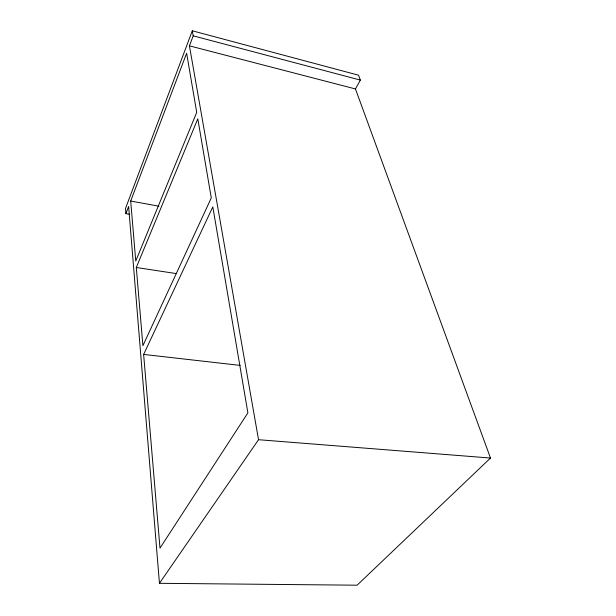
<?xml version="1.0" encoding="UTF-8"?>
<svg xmlns="http://www.w3.org/2000/svg" width="616" height="616" viewBox="0 0 616 616"><rect width="100%" height="100%" fill="white"/><g stroke="black" fill="none" stroke-linecap="round" stroke-linejoin="round"><path stroke-width="0.92" d="M125.918 213.644L128.629 206.483L159.444 583.306L357.118 585.2L490.49 458.042L355.455 88.95L360.345 80.088L358.504 75.183L192.3 30.8L125.51 208.447L125.918 213.644L129.699 214.306M130.692 201.039L186.633 53.215L196.712 112.381L135.751 261.038L130.692 201.039L158.966 206.198M159.444 583.306L258.535 439.708L189.428 45.838L193.216 35.836L192.3 30.8M136.298 267.483L197.805 118.811L211.28 197.921L142.897 345.692L136.298 267.483L176.084 273.558M143.636 354.423L212.813 206.891L247.894 412.866L159.991 548.117L143.636 354.423L240.171 365.404M258.535 439.708L490.49 458.042M189.428 45.838L355.455 88.95M193.216 35.836L360.345 80.088"/></g></svg>
